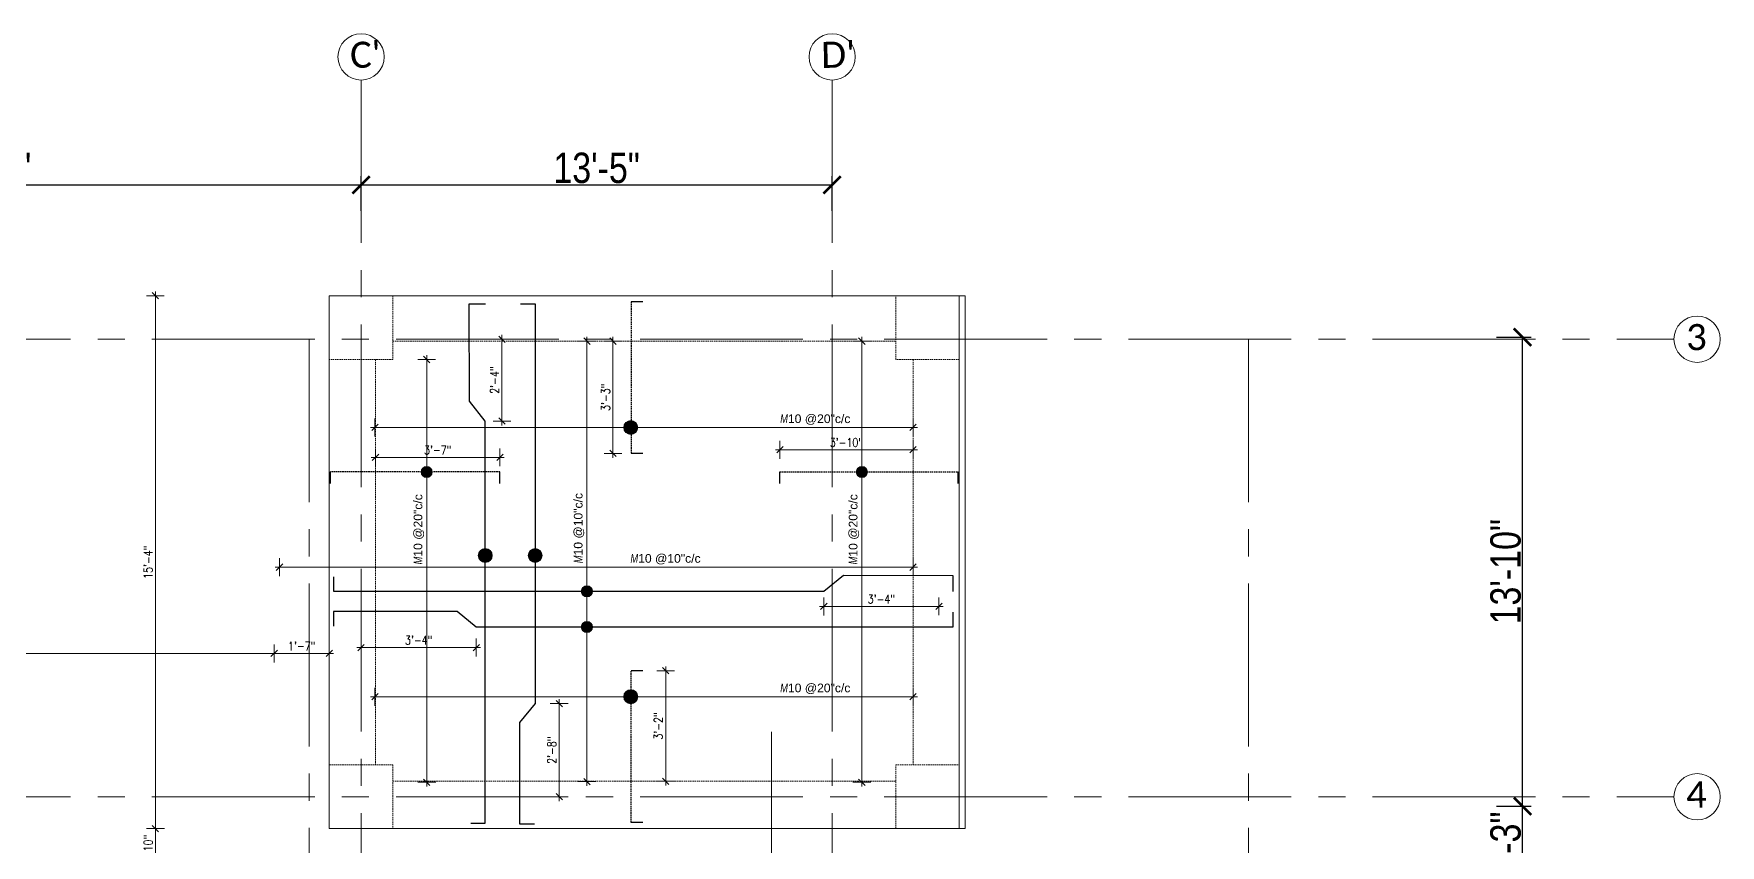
# Model space of a CAD drawing. Header units: inches. Extents: x 0 to 162649, y -36601 to -26324.
# Drawn here: x 158388 to 158971, y -26982 to -26702 of the extents above; entities that cross this region are included whole.
import ezdxf

# ---------------------------------------------------------------- set-up
doc = ezdxf.new("R2010")
doc.units = ezdxf.units.IN
doc.header["$MEASUREMENT"] = 0
doc.linetypes.add('CENTER2', pattern=[1.125, 0.75, -0.125, 0.125, -0.125])
doc.linetypes.add('DASHED', pattern=[0.75, 0.5, -0.25])
for name, color, linetype, lineweight in [('dimention', 1, 'Continuous', 13), ('hatch', 252, 'Continuous', 0), ('Line', 31, 'Continuous', 5), ('OL_AR_Center line', 253, 'CENTER2', 13), ('OL_AR_Hatch', 253, 'Continuous', 0), ('OL_AR_SYMBOL', 1, 'Continuous', 5), ('OL_AR_Text', 140, 'Continuous', 5), ('Rein', 3, 'Continuous', 30)]:
    doc.layers.add(name, color=color, linetype=linetype, lineweight=lineweight)
doc.styles.add('1-16 Annotative Text', font='calibri.ttf', dxfattribs={"height": 0.0625})
doc.styles.add('Arial', font='arial.ttf', dxfattribs={"width": 0.8})
doc.styles.add('rmtext', font='romans.shx', dxfattribs={"width": 0.8})
doc.dimstyles.new('Copy of DIM 48', dxfattribs={"dimscale": 48, "dimtxt": 0.0625, "dimasz": 0.046875, "dimexe": 0.0625, "dimexo": 0.015625, "dimgap": 0.015625, "dimtad": 3, "dimdec": 1, "dimzin": 3, "dimdsep": 46, "dimlunit": 4, "dimtxsty": 'rmtext', "dimblk": 'OBLIQUE', "dimcen": 0.09375, "dimdle": 0.03125, "dimclrd": 1, "dimclre": 1, "dimclrt": 2, "dimadec": 0, "dimazin": 0, "dimtfac": 0.75, "dimtdec": 1, "dimtix": 1, "dimtmove": 0, "dimatfit": 3, "dimfxl": 0.0625, "dimfxlon": 1, "dimfrac": 1, "dimtolj": 1, "dimtzin": 0, "dimlwd": -1, "dimlwe": 5, "dimarcsym": 0})
doc.dimstyles.new('Dim_OLA', dxfattribs={"dimscale": 1.5, "dimtxt": 7, "dimasz": 4, "dimexe": 2, "dimexo": 0.5, "dimgap": 0.3, "dimtad": 1, "dimdec": 0, "dimzin": 0, "dimdsep": 46, "dimlunit": 3, "dimtxsty": 'Arial', "dimblk": 'ARCHTICK', "dimcen": 0.05, "dimadec": 0, "dimazin": 0, "dimtfac": 1, "dimtdec": 0, "dimtix": 1, "dimtmove": 2, "dimatfit": 3, "dimldrblk": 'DOT', "dimfxl": 6, "dimfxlon": 1, "dimtolj": 1, "dimtzin": 0, "dimarcsym": 0})

# ---------------------------------------------------------------- blocks, each defined once
blk = doc.blocks.new('_Oblique')
for p, q in [((-0.49, -0.49), (0.49, 0.49)), ((0, -1.37), (0, 1.38))]:
    blk.add_line(p, q)
blk = doc.blocks.new('*D1027')
at = {"layer": 'Defpoints', "color": 0, "transparency": 16777216}
for p in [(158505.89, -26929.61), (158691.84, -26930.82), (158691.84, -26930.82)]:
    blk.add_point(p, dxfattribs=at)
at = {"layer": 'dimention', "color": 1, "lineweight": 5, "transparency": 16777216}
for p, q in [((158691.84, -26930.82), (158691.84, -26927.82)), ((158505.89, -26930.36), (158505.89, -26933.82))]:
    blk.add_line(p, q, dxfattribs=at)
at = {"layer": 'dimention', "color": 1, "transparency": 16777216}
blk.add_line((158504.39, -26930.82), (158693.34, -26930.82), dxfattribs=at)
at = {"layer": 'dimention', "color": 1, "transparency": 16777216, "xscale": 2.25, "yscale": 2.25, "zscale": 2.25, "rotation": 180}
blk.add_blockref('_Oblique', (158505.89, -26930.82), dxfattribs=at)
at = {"layer": 'dimention', "color": 1, "transparency": 16777216, "xscale": 2.25, "yscale": 2.25, "zscale": 2.25}
blk.add_blockref('_Oblique', (158691.84, -26930.82), dxfattribs=at)
at = {"layer": 'dimention', "color": 2, "transparency": 16777216, "insert": (158658.06, -26928.1), "char_height": 3, "attachment_point": 5, "style": 'rmtext'}
blk.add_mtext('\\A1;{\\Fgothici|c0;M\\fArial|b0|i0|c0|p34;\\W1;10 @20"c/c}', dxfattribs=at)
blk = doc.blocks.new('*D1028')
at = {"layer": 'Defpoints', "color": 0, "transparency": 16777216}
for p in [(158523.76, -26814.37), (158523.79, -26814.37), (158522.55, -26960.37)]:
    blk.add_point(p, dxfattribs=at)
at = {"layer": 'dimention', "color": 1, "lineweight": 5, "transparency": 16777216}
for p, q in [((158523.76, -26814.37), (158520.76, -26814.37)), ((158523.3, -26960.37), (158526.76, -26960.37))]:
    blk.add_line(p, q, dxfattribs=at)
at = {"layer": 'dimention', "color": 1, "transparency": 16777216}
blk.add_line((158523.76, -26961.87), (158523.76, -26812.87), dxfattribs=at)
at = {"layer": 'dimention', "color": 1, "transparency": 16777216, "xscale": 2.25, "yscale": 2.25, "zscale": 2.25}
for p, rotation in [((158523.76, -26814.37), 90), ((158523.76, -26960.37), 270)]:
    blk.add_blockref('_Oblique', p, dxfattribs=dict(at, rotation=rotation))
at = {"layer": 'dimention', "color": 2, "transparency": 16777216, "insert": (158521.04, -26873.01), "char_height": 3, "attachment_point": 5, "rotation": 90, "style": 'rmtext'}
blk.add_mtext('\\A1;{\\Fgothici|c0;M\\fArial|b0|i0|c0|p34;\\W1;10 @20"c/c}', dxfattribs=at)
blk = doc.blocks.new('*D1029')
at = {"layer": 'Defpoints', "color": 0, "transparency": 16777216}
for p in [(158579.13, -26808.03), (158579.13, -26808.03), (158585.79, -26960.12)]:
    blk.add_point(p, dxfattribs=at)
at = {"layer": 'dimention', "color": 1, "transparency": 16777216}
blk.add_line((158579.13, -26961.62), (158579.13, -26806.53), dxfattribs=at)
at = {"layer": 'dimention', "color": 1, "lineweight": 5, "transparency": 16777216}
for p, q in [((158579.13, -26808.03), (158576.13, -26808.03)), ((158582.13, -26960.12), (158576.13, -26960.12))]:
    blk.add_line(p, q, dxfattribs=at)
at = {"layer": 'dimention', "color": 1, "transparency": 16777216, "xscale": 2.25, "yscale": 2.25, "zscale": 2.25}
for p, rotation in [((158579.13, -26808.03), 90), ((158579.13, -26960.12), 270)]:
    blk.add_blockref('_Oblique', p, dxfattribs=dict(at, rotation=rotation))
at = {"layer": 'dimention', "color": 2, "transparency": 16777216, "insert": (158576.41, -26872.59), "char_height": 3, "attachment_point": 5, "rotation": 90, "style": 'rmtext'}
blk.add_mtext('\\A1;{\\Fgothici|c0;M\\fArial|b0|i0|c0|p34;\\W1;10 @10"c/c}', dxfattribs=at)
blk = doc.blocks.new('*D1030')
at = {"layer": 'Defpoints', "color": 0, "transparency": 16777216}
for p in [(158505.89, -26839.05), (158691.84, -26837.84), (158691.84, -26837.84)]:
    blk.add_point(p, dxfattribs=at)
at = {"layer": 'dimention', "color": 1, "lineweight": 5, "transparency": 16777216}
for p, q in [((158505.89, -26838.3), (158505.89, -26834.84)), ((158691.84, -26837.84), (158691.84, -26834.84))]:
    blk.add_line(p, q, dxfattribs=at)
at = {"layer": 'dimention', "color": 1, "transparency": 16777216}
blk.add_line((158504.39, -26837.84), (158693.34, -26837.84), dxfattribs=at)
at = {"layer": 'dimention', "color": 1, "transparency": 16777216, "xscale": 2.25, "yscale": 2.25, "zscale": 2.25, "rotation": 180}
blk.add_blockref('_Oblique', (158505.89, -26837.84), dxfattribs=at)
at = {"layer": 'dimention', "color": 1, "transparency": 16777216, "xscale": 2.25, "yscale": 2.25, "zscale": 2.25}
blk.add_blockref('_Oblique', (158691.84, -26837.84), dxfattribs=at)
at = {"layer": 'dimention', "color": 2, "transparency": 16777216, "insert": (158658.06, -26835.12), "char_height": 3, "attachment_point": 5, "style": 'rmtext'}
blk.add_mtext('\\A1;{\\Fgothici|c0;M\\fArial|b0|i0|c0|p34;\\W1;10 @20"c/c}', dxfattribs=at)
blk = doc.blocks.new('*D1054')
at = {"layer": 'Defpoints', "color": 0, "transparency": 16777216}
for p in [(158674.15, -26808.03), (158674.24, -26808.03), (158672.94, -26960.37)]:
    blk.add_point(p, dxfattribs=at)
at = {"layer": 'dimention', "color": 1, "transparency": 16777216}
blk.add_line((158674.15, -26961.87), (158674.15, -26806.53), dxfattribs=at)
at = {"layer": 'dimention', "color": 1, "lineweight": 5, "transparency": 16777216}
for p, q in [((158674.15, -26808.03), (158671.15, -26808.03)), ((158673.69, -26960.37), (158677.15, -26960.37))]:
    blk.add_line(p, q, dxfattribs=at)
at = {"layer": 'dimention', "color": 1, "transparency": 16777216, "xscale": 2.25, "yscale": 2.25, "zscale": 2.25}
for p, rotation in [((158674.15, -26808.03), 90), ((158674.15, -26960.37), 270)]:
    blk.add_blockref('_Oblique', p, dxfattribs=dict(at, rotation=rotation))
at = {"layer": 'dimention', "color": 2, "transparency": 16777216, "insert": (158671.43, -26873.01), "char_height": 3, "attachment_point": 5, "rotation": 90, "style": 'rmtext'}
blk.add_mtext('\\A1;{\\Fgothici|c0;M\\fArial|b0|i0|c0|p34;\\W1;10 @20"c/c}', dxfattribs=at)
blk = doc.blocks.new('*D1055')
at = {"layer": 'Defpoints', "color": 0, "transparency": 16777216}
for p in [(158472.88, -26884.87), (158691.84, -26886.08), (158691.84, -26886.08)]:
    blk.add_point(p, dxfattribs=at)
at = {"layer": 'dimention', "color": 1, "transparency": 16777216}
blk.add_line((158471.38, -26886.08), (158693.34, -26886.08), dxfattribs=at)
at = {"layer": 'dimention', "color": 1, "lineweight": 5, "transparency": 16777216}
for p, q in [((158472.88, -26885.62), (158472.88, -26889.08)), ((158691.84, -26886.08), (158691.84, -26883.08))]:
    blk.add_line(p, q, dxfattribs=at)
at = {"layer": 'dimention', "color": 1, "transparency": 16777216, "xscale": 2.25, "yscale": 2.25, "zscale": 2.25, "rotation": 180}
blk.add_blockref('_Oblique', (158472.88, -26886.08), dxfattribs=at)
at = {"layer": 'dimention', "color": 1, "transparency": 16777216, "xscale": 2.25, "yscale": 2.25, "zscale": 2.25}
blk.add_blockref('_Oblique', (158691.84, -26886.08), dxfattribs=at)
at = {"layer": 'dimention', "color": 2, "transparency": 16777216, "insert": (158606.3, -26883.36), "char_height": 3, "attachment_point": 5, "style": 'rmtext'}
blk.add_mtext('\\A1;{\\Fgothici|c0;M\\fArial|b0|i0|c0|p34;\\W1;10 @10"c/c}', dxfattribs=at)
blk = doc.blocks.new('*D1178')
at = {"layer": 'Defpoints', "color": 0, "transparency": 16777216}
for p in [(158588.14, -26808.03), (158594.46, -26808.03), (158594.46, -26846.81)]:
    blk.add_point(p, dxfattribs=at)
at = {"layer": 'dimention', "color": 1, "transparency": 16777216}
blk.add_line((158588.14, -26848.31), (158588.14, -26806.53), dxfattribs=at)
at = {"layer": 'dimention', "color": 1, "lineweight": 5, "transparency": 16777216}
for p, q in [((158591.14, -26808.03), (158585.14, -26808.03)), ((158591.14, -26846.81), (158585.14, -26846.81))]:
    blk.add_line(p, q, dxfattribs=at)
at = {"layer": 'dimention', "color": 1, "transparency": 16777216, "xscale": 2.25, "yscale": 2.25, "zscale": 2.25}
for p, rotation in [((158588.14, -26808.03), 90), ((158588.14, -26846.81), 270)]:
    blk.add_blockref('_Oblique', p, dxfattribs=dict(at, rotation=rotation))
at = {"layer": 'dimention', "color": 2, "transparency": 16777216, "insert": (158585.61, -26827.42), "char_height": 3, "attachment_point": 5, "rotation": 90, "style": 'rmtext'}
blk.add_mtext('\\A1;3\'-3"', dxfattribs=at)
blk = doc.blocks.new('*D1179')
at = {"layer": 'Defpoints', "color": 0, "transparency": 16777216}
for p in [(158544.02, -26807.37), (158549.76, -26807.37), (158544.02, -26835.62)]:
    blk.add_point(p, dxfattribs=at)
at = {"layer": 'dimention', "color": 1, "transparency": 16777216}
blk.add_line((158549.76, -26837.12), (158549.76, -26805.87), dxfattribs=at)
at = {"layer": 'dimention', "color": 1, "lineweight": 5, "transparency": 16777216}
for p, q in [((158546.76, -26807.37), (158552.76, -26807.37)), ((158546.76, -26835.62), (158552.76, -26835.62))]:
    blk.add_line(p, q, dxfattribs=at)
at = {"layer": 'dimention', "color": 1, "transparency": 16777216, "xscale": 2.25, "yscale": 2.25, "zscale": 2.25}
for p, rotation in [((158549.76, -26807.37), 90), ((158549.76, -26835.62), 270)]:
    blk.add_blockref('_Oblique', p, dxfattribs=dict(at, rotation=rotation))
at = {"layer": 'dimention', "color": 2, "transparency": 16777216, "insert": (158547.23, -26821.49), "char_height": 3, "attachment_point": 5, "rotation": 90, "style": 'rmtext'}
blk.add_mtext('\\A1;2\'-4"', dxfattribs=at)
blk = doc.blocks.new('*D1180')
at = {"layer": 'Defpoints', "color": 0, "transparency": 16777216}
for p in [(158506.07, -26848.17), (158506.07, -26853.21), (158549.07, -26853.21)]:
    blk.add_point(p, dxfattribs=at)
at = {"layer": 'dimention', "color": 1, "lineweight": 5, "transparency": 16777216}
for p, q in [((158506.07, -26851.17), (158506.07, -26845.17)), ((158549.07, -26851.17), (158549.07, -26845.17))]:
    blk.add_line(p, q, dxfattribs=at)
at = {"layer": 'dimention', "color": 1, "transparency": 16777216}
blk.add_line((158550.57, -26848.17), (158504.57, -26848.17), dxfattribs=at)
at = {"layer": 'dimention', "color": 1, "transparency": 16777216, "xscale": 2.25, "yscale": 2.25, "zscale": 2.25, "rotation": 180}
blk.add_blockref('_Oblique', (158506.07, -26848.17), dxfattribs=at)
at = {"layer": 'dimention', "color": 1, "transparency": 16777216, "xscale": 2.25, "yscale": 2.25, "zscale": 2.25}
blk.add_blockref('_Oblique', (158549.07, -26848.17), dxfattribs=at)
at = {"layer": 'dimention', "color": 2, "transparency": 16777216, "insert": (158527.57, -26845.63), "char_height": 3, "attachment_point": 5, "style": 'rmtext'}
blk.add_mtext('\\A1;3\'-7"', dxfattribs=at)
blk = doc.blocks.new('*D1181')
at = {"layer": 'Defpoints', "color": 0, "transparency": 16777216}
for p in [(158691.84, -26845.55), (158645.84, -26853.21), (158691.84, -26853.21)]:
    blk.add_point(p, dxfattribs=at)
at = {"layer": 'dimention', "color": 1, "transparency": 16777216}
blk.add_line((158644.34, -26845.55), (158693.34, -26845.55), dxfattribs=at)
at = {"layer": 'dimention', "color": 1, "lineweight": 5, "transparency": 16777216}
for p, q in [((158645.84, -26848.55), (158645.84, -26842.55)), ((158691.84, -26848.55), (158691.84, -26842.55))]:
    blk.add_line(p, q, dxfattribs=at)
at = {"layer": 'dimention', "color": 1, "transparency": 16777216, "xscale": 2.25, "yscale": 2.25, "zscale": 2.25, "rotation": 180}
blk.add_blockref('_Oblique', (158645.84, -26845.55), dxfattribs=at)
at = {"layer": 'dimention', "color": 1, "transparency": 16777216, "xscale": 2.25, "yscale": 2.25, "zscale": 2.25}
blk.add_blockref('_Oblique', (158691.84, -26845.55), dxfattribs=at)
at = {"layer": 'dimention', "color": 2, "transparency": 16777216, "insert": (158668.84, -26843.02), "char_height": 3, "attachment_point": 5, "style": 'rmtext'}
blk.add_mtext('\\A1;3\'-10"', dxfattribs=at)
blk = doc.blocks.new('*D1182')
at = {"layer": 'Defpoints', "color": 0, "transparency": 16777216}
for p in [(158661.02, -26894.35), (158700.77, -26894.35), (158700.77, -26899.63)]:
    blk.add_point(p, dxfattribs=at)
at = {"layer": 'dimention', "color": 1, "transparency": 16777216}
blk.add_line((158659.52, -26899.63), (158702.27, -26899.63), dxfattribs=at)
at = {"layer": 'dimention', "color": 1, "lineweight": 5, "transparency": 16777216}
for p, q in [((158661.02, -26896.63), (158661.02, -26902.63)), ((158700.77, -26896.63), (158700.77, -26902.63))]:
    blk.add_line(p, q, dxfattribs=at)
at = {"layer": 'dimention', "color": 1, "transparency": 16777216, "xscale": 2.25, "yscale": 2.25, "zscale": 2.25, "rotation": 180}
blk.add_blockref('_Oblique', (158661.02, -26899.63), dxfattribs=at)
at = {"layer": 'dimention', "color": 1, "transparency": 16777216, "xscale": 2.25, "yscale": 2.25, "zscale": 2.25}
blk.add_blockref('_Oblique', (158700.77, -26899.63), dxfattribs=at)
at = {"layer": 'dimention', "color": 2, "transparency": 16777216, "insert": (158680.9, -26897.1), "char_height": 3, "attachment_point": 5, "style": 'rmtext'}
blk.add_mtext('\\A1;3\'-4"', dxfattribs=at)
blk = doc.blocks.new('*D1183')
at = {"layer": 'Defpoints', "color": 0, "transparency": 16777216}
for p in [(158501.07, -26905.44), (158540.87, -26906.76), (158501.07, -26913.84)]:
    blk.add_point(p, dxfattribs=at)
at = {"layer": 'dimention', "color": 1, "lineweight": 5, "transparency": 16777216}
for p, q in [((158501.07, -26910.84), (158501.07, -26916.84)), ((158540.87, -26910.84), (158540.87, -26916.84))]:
    blk.add_line(p, q, dxfattribs=at)
at = {"layer": 'dimention', "color": 1, "transparency": 16777216}
blk.add_line((158542.37, -26913.84), (158499.57, -26913.84), dxfattribs=at)
at = {"layer": 'dimention', "color": 1, "transparency": 16777216, "xscale": 2.25, "yscale": 2.25, "zscale": 2.25, "rotation": 180}
blk.add_blockref('_Oblique', (158501.07, -26913.84), dxfattribs=at)
at = {"layer": 'dimention', "color": 1, "transparency": 16777216, "xscale": 2.25, "yscale": 2.25, "zscale": 2.25}
blk.add_blockref('_Oblique', (158540.87, -26913.84), dxfattribs=at)
at = {"layer": 'dimention', "color": 2, "transparency": 16777216, "insert": (158520.97, -26911.3), "char_height": 3, "attachment_point": 5, "style": 'rmtext'}
blk.add_mtext('\\A1;3\'-4"', dxfattribs=at)
blk = doc.blocks.new('*D1184')
at = {"layer": 'Defpoints', "color": 0, "transparency": 16777216}
for p in [(158594.46, -26921.85), (158606.35, -26921.85), (158594.46, -26960.03)]:
    blk.add_point(p, dxfattribs=at)
at = {"layer": 'dimention', "color": 1, "lineweight": 5, "transparency": 16777216}
for p, q in [((158603.35, -26921.85), (158609.35, -26921.85)), ((158603.35, -26960.03), (158609.35, -26960.03))]:
    blk.add_line(p, q, dxfattribs=at)
at = {"layer": 'dimention', "color": 1, "transparency": 16777216}
blk.add_line((158606.35, -26961.53), (158606.35, -26920.35), dxfattribs=at)
at = {"layer": 'dimention', "color": 1, "transparency": 16777216, "xscale": 2.25, "yscale": 2.25, "zscale": 2.25}
for p, rotation in [((158606.35, -26921.85), 90), ((158606.35, -26960.03), 270)]:
    blk.add_blockref('_Oblique', p, dxfattribs=dict(at, rotation=rotation))
at = {"layer": 'dimention', "color": 2, "transparency": 16777216, "insert": (158603.81, -26940.94), "char_height": 3, "attachment_point": 5, "rotation": 90, "style": 'rmtext'}
blk.add_mtext('\\A1;3\'-2"', dxfattribs=at)
blk = doc.blocks.new('*D1185')
at = {"layer": 'Defpoints', "color": 0, "transparency": 16777216}
for p in [(158561.27, -26933.18), (158561.27, -26965.37), (158569.55, -26965.37)]:
    blk.add_point(p, dxfattribs=at)
at = {"layer": 'dimention', "color": 1, "lineweight": 5, "transparency": 16777216}
for p, q in [((158566.55, -26933.18), (158572.55, -26933.18)), ((158566.55, -26965.37), (158572.55, -26965.37))]:
    blk.add_line(p, q, dxfattribs=at)
at = {"layer": 'dimention', "color": 1, "transparency": 16777216}
blk.add_line((158569.55, -26931.68), (158569.55, -26966.87), dxfattribs=at)
at = {"layer": 'dimention', "color": 1, "transparency": 16777216, "xscale": 2.25, "yscale": 2.25, "zscale": 2.25}
for p, rotation in [((158569.55, -26933.18), 90), ((158569.55, -26965.37), 270)]:
    blk.add_blockref('_Oblique', p, dxfattribs=dict(at, rotation=rotation))
at = {"layer": 'dimention', "color": 2, "transparency": 16777216, "insert": (158567.01, -26949.28), "char_height": 3, "attachment_point": 5, "rotation": 90, "style": 'rmtext'}
blk.add_mtext('\\A1;2\'-8"', dxfattribs=at)
blk = doc.blocks.new('*D1063')
at = {"layer": 'Defpoints', "color": 0, "transparency": 16777216}
for p in [(158490.07, -26792.37), (158430, -26976.37), (158490.07, -26976.37)]:
    blk.add_point(p, dxfattribs=at)
at = {"layer": 'dimention', "color": 1, "lineweight": 5, "transparency": 16777216}
for p, q in [((158433, -26792.37), (158427, -26792.37)), ((158433, -26976.37), (158427, -26976.37))]:
    blk.add_line(p, q, dxfattribs=at)
at = {"layer": 'dimention', "color": 1, "transparency": 16777216}
blk.add_line((158430, -26790.87), (158430, -26977.87), dxfattribs=at)
at = {"layer": 'dimention', "color": 1, "transparency": 16777216, "xscale": 2.25, "yscale": 2.25, "zscale": 2.25}
for p, rotation in [((158430, -26792.37), 90), ((158430, -26976.37), 270)]:
    blk.add_blockref('_Oblique', p, dxfattribs=dict(at, rotation=rotation))
at = {"layer": 'dimention', "color": 2, "transparency": 16777216, "insert": (158427.47, -26884.37), "char_height": 3, "attachment_point": 5, "rotation": 90, "style": 'rmtext'}
blk.add_mtext('\\A1;15\'-4"', dxfattribs=at)
blk = doc.blocks.new('*D1064')
at = {"layer": 'Defpoints', "color": 0, "transparency": 16777216}
for p in [(158490.07, -26976.37), (158430, -26986.37), (158471.05, -26986.37)]:
    blk.add_point(p, dxfattribs=at)
at = {"layer": 'dimention', "color": 1, "transparency": 16777216}
blk.add_line((158430, -26974.87), (158430, -26987.87), dxfattribs=at)
at = {"layer": 'dimention', "color": 1, "lineweight": 5, "transparency": 16777216}
for p, q in [((158433, -26976.37), (158427, -26976.37)), ((158433, -26986.37), (158427, -26986.37))]:
    blk.add_line(p, q, dxfattribs=at)
at = {"layer": 'dimention', "color": 1, "transparency": 16777216, "xscale": 2.25, "yscale": 2.25, "zscale": 2.25}
for p, rotation in [((158430, -26976.37), 90), ((158430, -26986.37), 270)]:
    blk.add_blockref('_Oblique', p, dxfattribs=dict(at, rotation=rotation))
at = {"layer": 'dimention', "color": 2, "transparency": 16777216, "insert": (158427.47, -26981.37), "char_height": 3, "attachment_point": 5, "rotation": 90, "style": 'rmtext'}
blk.add_mtext('\\A1;10"', dxfattribs=at)
blk = doc.blocks.new('*D1066')
at = {"layer": 'Defpoints', "color": 0, "transparency": 16777216}
for p in [(158471.05, -26915.86), (158253.12, -26936.31), (158471.05, -26986.37)]:
    blk.add_point(p, dxfattribs=at)
at = {"layer": 'dimention', "color": 1, "transparency": 16777216}
blk.add_line((158251.62, -26915.86), (158472.55, -26915.86), dxfattribs=at)
at = {"layer": 'dimention', "color": 1, "lineweight": 5, "transparency": 16777216}
for p, q in [((158253.12, -26918.86), (158253.12, -26912.86)), ((158471.05, -26918.86), (158471.05, -26912.86))]:
    blk.add_line(p, q, dxfattribs=at)
at = {"layer": 'dimention', "color": 1, "transparency": 16777216, "xscale": 2.25, "yscale": 2.25, "zscale": 2.25, "rotation": 180}
blk.add_blockref('_Oblique', (158253.12, -26915.86), dxfattribs=at)
at = {"layer": 'dimention', "color": 1, "transparency": 16777216, "xscale": 2.25, "yscale": 2.25, "zscale": 2.25}
blk.add_blockref('_Oblique', (158471.05, -26915.86), dxfattribs=at)
at = {"layer": 'dimention', "color": 2, "transparency": 16777216, "insert": (158362.09, -26913.32), "char_height": 3, "attachment_point": 5, "style": 'rmtext'}
blk.add_mtext('\\A1;18\'-2"', dxfattribs=at)
blk = doc.blocks.new('*D1067')
at = {"layer": 'Defpoints', "color": 0, "transparency": 16777216}
for p in [(158135.91, -26971.37), (158730.07, -26971.37), (158231.12, -26998.37)]:
    blk.add_point(p, dxfattribs=at)
at = {"layer": 'dimention', "color": 1, "transparency": 16777216}
blk.add_line((158135.91, -26999.87), (158135.91, -26969.87), dxfattribs=at)
at = {"layer": 'dimention', "color": 1, "lineweight": 5, "transparency": 16777216}
for p, q in [((158138.91, -26971.37), (158132.91, -26971.37)), ((158138.91, -26998.37), (158132.91, -26998.37))]:
    blk.add_line(p, q, dxfattribs=at)
at = {"layer": 'dimention', "color": 1, "transparency": 16777216, "xscale": 2.25, "yscale": 2.25, "zscale": 2.25}
for p, rotation in [((158135.91, -26971.37), 90), ((158135.91, -26998.37), 270)]:
    blk.add_blockref('_Oblique', p, dxfattribs=dict(at, rotation=rotation))
at = {"layer": 'dimention', "color": 2, "transparency": 16777216, "insert": (158133.37, -26984.87), "char_height": 3, "attachment_point": 5, "rotation": 90, "style": 'rmtext'}
blk.add_mtext('\\A1;2\'-3"', dxfattribs=at)
blk = doc.blocks.new('*D1068')
at = {"layer": 'Defpoints', "color": 0, "transparency": 16777216}
for p in [(158490.07, -26915.86), (158490.07, -26976.37), (158471.05, -26986.37)]:
    blk.add_point(p, dxfattribs=at)
at = {"layer": 'hatch', "color": 1, "transparency": 16777216}
blk.add_line((158469.55, -26915.86), (158491.57, -26915.86), dxfattribs=at)
at = {"layer": 'hatch', "color": 1, "lineweight": 5, "transparency": 16777216}
for p, q in [((158471.05, -26918.86), (158471.05, -26912.86)), ((158490.07, -26918.86), (158490.07, -26912.86))]:
    blk.add_line(p, q, dxfattribs=at)
at = {"layer": 'hatch', "color": 1, "transparency": 16777216, "xscale": 2.25, "yscale": 2.25, "zscale": 2.25, "rotation": 180}
blk.add_blockref('_Oblique', (158471.05, -26915.86), dxfattribs=at)
at = {"layer": 'hatch', "color": 1, "transparency": 16777216, "xscale": 2.25, "yscale": 2.25, "zscale": 2.25}
blk.add_blockref('_Oblique', (158490.07, -26915.86), dxfattribs=at)
at = {"layer": 'hatch', "color": 2, "transparency": 16777216, "insert": (158480.56, -26913.32), "char_height": 3, "attachment_point": 5, "style": 'rmtext'}
blk.add_mtext('\\A1;1\'-7"', dxfattribs=at)
blk = doc.blocks.new('_ArchTick')
at = {"color": 0, "linetype": 'ByBlock', "const_width": 0.15}
blk.add_lwpolyline([(-0.5, -0.5), (0.5, 0.5)], dxfattribs=at)
blk = doc.blocks.new('*D1443')
at = {"layer": 'Defpoints', "color": 0, "transparency": 16777216}
for p in [(157895.91, -26806.65), (158490.07, -26806.65), (157916.15, -26968.65)]:
    blk.add_point(p, dxfattribs=at)
at = {"layer": 'OL_AR_Text', "color": 0, "lineweight": -2, "transparency": 16777216}
for p, q in [((157904.91, -26806.65), (157892.91, -26806.65)), ((157895.91, -26968.65), (157895.91, -26806.65)), ((157904.91, -26968.65), (157892.91, -26968.65))]:
    blk.add_line(p, q, dxfattribs=at)
at = {"layer": 'OL_AR_Text', "color": 0, "lineweight": -2, "transparency": 16777216, "xscale": 6, "yscale": 6, "zscale": 6}
for p, rotation in [((157895.91, -26806.65), 90), ((157895.91, -26968.65), 270)]:
    blk.add_blockref('_ArchTick', p, dxfattribs=dict(at, rotation=rotation))
at = {"layer": 'OL_AR_Text', "color": 0, "transparency": 16777216, "insert": (157890.09, -26887.65), "char_height": 10.5, "attachment_point": 5, "rotation": 90, "style": 'Arial'}
blk.add_mtext('\\A1;13\'-10"', dxfattribs=at)
blk = doc.blocks.new('_Dot')
at = {"color": 0, "linetype": 'ByBlock', "lineweight": -2}
blk.add_line((-0.5, 0), (-1, 0), dxfattribs=at)
at = {"color": 0, "linetype": 'ByBlock', "const_width": 0.5}
blk.add_lwpolyline([(-0.25, 0, 1), (0.25, 0, 1)], format="xyb", close=True, dxfattribs=at)
blk = doc.blocks.new('*D1445')
at = {"layer": 'Defpoints', "color": 0, "transparency": 16777216}
for p in [(158603.1, -26968.65), (158902.48, -26968.65), (158710.67, -26995.65)]:
    blk.add_point(p, dxfattribs=at)
at = {"layer": 'OL_AR_Text', "color": 0, "lineweight": -2, "transparency": 16777216}
for p, q in [((158893.48, -26968.65), (158905.48, -26968.65)), ((158902.48, -26995.65), (158902.48, -26968.65)), ((158893.48, -26995.65), (158905.48, -26995.65))]:
    blk.add_line(p, q, dxfattribs=at)
at = {"layer": 'OL_AR_Text', "color": 0, "lineweight": -2, "transparency": 16777216, "xscale": 6, "yscale": 6, "zscale": 6}
for p, rotation in [((158902.48, -26968.65), 90), ((158902.48, -26995.65), 270)]:
    blk.add_blockref('_ArchTick', p, dxfattribs=dict(at, rotation=rotation))
at = {"layer": 'OL_AR_Text', "color": 0, "transparency": 16777216, "insert": (158896.67, -26982.15), "char_height": 10.5, "width": 22.4726, "attachment_point": 5, "rotation": 90, "style": 'Arial'}
blk.add_mtext('\\A1;2\'-3"', dxfattribs=at)
blk = doc.blocks.new('*D1446')
at = {"layer": 'Defpoints', "color": 0, "transparency": 16777216}
for p in [(158600.76, -26806.65), (158902.48, -26806.65), (158603.1, -26968.65)]:
    blk.add_point(p, dxfattribs=at)
at = {"layer": 'OL_AR_Text', "color": 0, "lineweight": -2, "transparency": 16777216}
for p, q in [((158893.48, -26806.65), (158905.48, -26806.65)), ((158902.48, -26968.65), (158902.48, -26806.65)), ((158893.48, -26968.65), (158905.48, -26968.65))]:
    blk.add_line(p, q, dxfattribs=at)
at = {"layer": 'OL_AR_Text', "color": 0, "lineweight": -2, "transparency": 16777216, "xscale": 6, "yscale": 6, "zscale": 6}
for p, rotation in [((158902.48, -26806.65), 90), ((158902.48, -26968.65), 270)]:
    blk.add_blockref('_ArchTick', p, dxfattribs=dict(at, rotation=rotation))
at = {"layer": 'OL_AR_Text', "color": 0, "transparency": 16777216, "insert": (158896.67, -26887.65), "char_height": 10.5, "attachment_point": 5, "rotation": 90, "style": 'Arial'}
blk.add_mtext('\\A1;13\'-10"', dxfattribs=at)
blk = doc.blocks.new('*D1433')
at = {"layer": 'Defpoints', "color": 0, "transparency": 16777216}
for p in [(158501.07, -26754.06), (158501.07, -26784.99), (158243.12, -27371.17)]:
    blk.add_point(p, dxfattribs=at)
at = {"layer": 'OL_AR_Text', "color": 0, "lineweight": -2, "transparency": 16777216}
for p, q in [((158243.12, -26763.06), (158243.12, -26751.06)), ((158243.12, -26754.06), (158501.07, -26754.06)), ((158501.07, -26763.06), (158501.07, -26751.06))]:
    blk.add_line(p, q, dxfattribs=at)
at = {"layer": 'OL_AR_Text', "color": 0, "lineweight": -2, "transparency": 16777216, "xscale": 6, "yscale": 6, "zscale": 6, "rotation": 180}
blk.add_blockref('_ArchTick', (158243.12, -26754.06), dxfattribs=at)
at = {"layer": 'OL_AR_Text', "color": 0, "lineweight": -2, "transparency": 16777216, "xscale": 6, "yscale": 6, "zscale": 6}
blk.add_blockref('_ArchTick', (158501.07, -26754.06), dxfattribs=at)
at = {"layer": 'OL_AR_Text', "color": 0, "transparency": 16777216, "insert": (158372.1, -26748.25), "char_height": 10.5, "attachment_point": 5, "style": 'Arial'}
blk.add_mtext('\\A1;21\'-9"', dxfattribs=at)
blk = doc.blocks.new('*D1434')
at = {"layer": 'Defpoints', "color": 0, "transparency": 16777216}
for p in [(158663.89, -26754.06), (158501.07, -26784.99), (158663.89, -26784.99)]:
    blk.add_point(p, dxfattribs=at)
at = {"layer": 'OL_AR_Text', "color": 0, "lineweight": -2, "transparency": 16777216}
for p, q in [((158501.07, -26763.06), (158501.07, -26751.06)), ((158501.07, -26754.06), (158663.89, -26754.06)), ((158663.89, -26763.06), (158663.89, -26751.06))]:
    blk.add_line(p, q, dxfattribs=at)
at = {"layer": 'OL_AR_Text', "color": 0, "lineweight": -2, "transparency": 16777216, "xscale": 6, "yscale": 6, "zscale": 6, "rotation": 180}
blk.add_blockref('_ArchTick', (158501.07, -26754.06), dxfattribs=at)
at = {"layer": 'OL_AR_Text', "color": 0, "lineweight": -2, "transparency": 16777216, "xscale": 6, "yscale": 6, "zscale": 6}
blk.add_blockref('_ArchTick', (158663.89, -26754.06), dxfattribs=at)
at = {"layer": 'OL_AR_Text', "color": 0, "transparency": 16777216, "insert": (158582.48, -26748.24), "char_height": 10.5, "attachment_point": 5, "style": 'Arial'}
blk.add_mtext('\\A1;13\'-5"', dxfattribs=at)

msp = doc.modelspace()

# ---------------------------------------------------------------- hatches: boundary and pattern name
at = {"layer": 'dimention'}
h = msp.add_hatch(color=256, dxfattribs=at)
h.dxf.hatch_style = 1
h.paths.add_polyline_path([(158594.28, -26840.26, -0.414214), (158591.86, -26837.84, -0.414214), (158594.28, -26835.43)])
h.paths.add_polyline_path([(158596.69, -26837.84, -0.414214), (158594.28, -26840.26), (158594.28, -26835.43, -0.414214)])
h = msp.add_hatch(color=256, dxfattribs=at)
h.dxf.hatch_style = 1
h.paths.add_polyline_path([(158523.76, -26851.28, 0.414214), (158521.83, -26853.21, 0.414214), (158523.76, -26855.14)])
h.paths.add_polyline_path([(158525.69, -26853.21, 0.414214), (158523.76, -26851.28), (158523.76, -26855.14, 0.414214)])
h = msp.add_hatch(color=256, dxfattribs=at)
h.dxf.hatch_style = 1
h.paths.add_polyline_path([(158674.15, -26851.28, -0.414214), (158676.08, -26853.21, -0.414214), (158674.15, -26855.14)])
h.paths.add_polyline_path([(158672.22, -26853.21, -0.414214), (158674.15, -26851.28), (158674.15, -26855.14, -0.414214)])
h = msp.add_hatch(color=256, dxfattribs=at)
h.dxf.hatch_style = 1
h.paths.add_polyline_path([(158544.01, -26879.67, 0.414214), (158541.6, -26882.08, 0.414214), (158544.01, -26884.5)])
h.paths.add_polyline_path([(158546.43, -26882.08, 0.414214), (158544.01, -26879.67), (158544.01, -26884.5, 0.414214)])
h = msp.add_hatch(color=256, dxfattribs=at)
h.dxf.hatch_style = 1
h.paths.add_polyline_path([(158561.27, -26879.67, 0.414214), (158558.85, -26882.08, 0.414214), (158561.27, -26884.5)])
h.paths.add_polyline_path([(158563.68, -26882.08, 0.414214), (158561.27, -26879.67), (158561.27, -26884.5, 0.414214)])
h = msp.add_hatch(color=256, dxfattribs=at)
h.dxf.hatch_style = 1
h.paths.add_polyline_path([(158579.13, -26892.51, 0.414214), (158577.2, -26894.44, 0.414214), (158579.13, -26896.37)])
h.paths.add_polyline_path([(158581.06, -26894.44, 0.414214), (158579.13, -26892.51), (158579.13, -26896.37, 0.414214)])
h = msp.add_hatch(color=256, dxfattribs=at)
h.dxf.hatch_style = 1
h.paths.add_polyline_path([(158579.13, -26904.83, 0.414214), (158577.2, -26906.76, 0.414214), (158579.13, -26908.7)])
h.paths.add_polyline_path([(158581.06, -26906.76, 0.414214), (158579.13, -26904.83), (158579.13, -26908.7, 0.414214)])
h = msp.add_hatch(color=256, dxfattribs=at)
h.dxf.hatch_style = 1
h.paths.add_polyline_path([(158594.28, -26928.41, 0.414214), (158591.86, -26930.82, 0.414214), (158594.28, -26933.24)])
h.paths.add_polyline_path([(158596.69, -26930.82, 0.414214), (158594.28, -26928.41), (158594.28, -26933.24, 0.414214)])

# ---------------------------------------------------------------- linework, layer by layer
for centre, radius in [((158501.07, -26709.87), 8), ((158663.89, -26709.87), 8), ((158962.83, -26807.37), 8), ((158594.28, -26837.84), 2.41), ((158523.76, -26853.21), 1.93), ((158674.15, -26853.21), 1.93), ((158544.01, -26882.08), 2.41), ((158561.27, -26882.08), 2.41), ((158579.13, -26894.44), 1.93), ((158579.13, -26906.76), 1.93), ((158594.28, -26930.82), 2.41), ((158962.83, -26965.37), 8)]:
    msp.add_circle(centre, radius, dxfattribs=at)
at = {"layer": 'Line'}
msp.add_lwpolyline([(158490.07, -26792.37), (158709.84, -26792.37), (158709.84, -26976.37), (158490.07, -26976.37)], close=True, dxfattribs=at)
at = {"layer": 'OL_AR_Center line', "ltscale": 75}
for p, q in [((158501.07, -26717.87), (158501.07, -27049.85)), ((158663.89, -26717.87), (158663.89, -27049.85)), ((157838.17, -26807.37), (158954.83, -26807.37)), ((158483.12, -26807.37), (158483.12, -27737.21)), ((158807.83, -26807.37), (158807.83, -27737.21)), ((158642.92, -26943.01), (158642.92, -27737.21)), ((157838.17, -26965.37), (158954.83, -26965.37))]:
    msp.add_line(p, q, dxfattribs=at)
at = {"layer": 'OL_AR_Hatch'}
msp.add_lwpolyline([(158512.07, -26976.37), (158707.84, -26976.37), (158707.84, -26792.37), (158490.07, -26792.37), (158490.07, -26954.37)], dxfattribs=at)
at = {"layer": 'OL_AR_SYMBOL', "linetype": 'DASHED'}
for points in [[(158512.07, -26792.37), (158512.07, -26814.37), (158490.07, -26814.37), (158490.07, -26792.37), (158512.07, -26792.37)], [(158512.07, -26792.37), (158512.07, -26814.37), (158490.07, -26814.37), (158490.07, -26792.37), (158512.07, -26792.37)], [(158707.84, -26792.37), (158707.84, -26814.37), (158685.84, -26814.37), (158685.84, -26792.37), (158707.84, -26792.37)], [(158707.84, -26792.37), (158707.84, -26814.37), (158685.84, -26814.37), (158685.84, -26792.37), (158707.84, -26792.37)], [(158691.54, -26792.37), (158691.54, -26792.23)], [(158512.07, -26808.03), (158685.84, -26808.03)], [(158506.07, -26814.37), (158506.07, -26954.37)], [(158691.84, -26954.37), (158691.84, -26954.37), (158691.84, -26814.37)], [(158512.07, -26954.37), (158512.07, -26976.37), (158490.07, -26976.37), (158490.07, -26954.37), (158512.07, -26954.37)], [(158512.07, -26954.37), (158512.07, -26976.37), (158490.07, -26976.37), (158490.07, -26954.37), (158512.07, -26954.37)], [(158707.84, -26954.37), (158707.84, -26976.37), (158685.84, -26976.37), (158685.84, -26954.37), (158707.84, -26954.37)], [(158707.84, -26954.37), (158707.84, -26976.37), (158685.84, -26976.37), (158685.84, -26954.37), (158707.84, -26954.37)], [(158512.07, -26960.03), (158685.84, -26960.03)]]:
    msp.add_lwpolyline(points, dxfattribs=at)
at = {"layer": 'Rein', "linetype": 'DASHED'}
for p, q in [((158594.46, -26794.44), (158594.46, -26846.81)), ((158549.07, -26853.21), (158490.51, -26853.21)), ((158645.84, -26853.21), (158707.4, -26853.21)), ((158594.46, -26974.22), (158594.46, -26921.85))]:
    msp.add_line(p, q, dxfattribs=at)
at = {"layer": 'Rein'}
for p, q in [((158598.46, -26794.44), (158594.46, -26794.44)), ((158598.46, -26846.81), (158594.46, -26846.81)), ((158490.51, -26857.21), (158490.51, -26853.21)), ((158549.07, -26857.21), (158549.07, -26853.21)), ((158645.84, -26857.21), (158645.84, -26853.21)), ((158707.4, -26857.21), (158707.4, -26853.21)), ((158598.46, -26921.85), (158594.46, -26921.85)), ((158598.46, -26974.22), (158594.46, -26974.22))]:
    msp.add_line(p, q, dxfattribs=at)
for points in [[(158539, -26974.49), (158543.98, -26974.49), (158544.02, -26835.62), (158538.54, -26828.79), (158538.48, -26795.19), (158544.08, -26795.19)], [(158556.15, -26795.19), (158561.27, -26795.19), (158561.27, -26933.18), (158555.84, -26939.72), (158555.84, -26974.73), (158560.96, -26974.73)], [(158491.57, -26889.43), (158491.57, -26894.41), (158661.02, -26894.35), (158667.85, -26888.87), (158705.6, -26888.93), (158705.6, -26894.52)], [(158705.6, -26901.65), (158705.6, -26906.76), (158540.87, -26906.76), (158534.33, -26901.34), (158491.57, -26901.34), (158491.57, -26906.46)]]:
    msp.add_lwpolyline(points, dxfattribs=at)

# ---------------------------------------------------------------- texts
at = {"layer": 'dimention', "style": '1-16 Annotative Text'}
for s, p in [("C'", (158497.35, -26713.69)), ("D'", (158660.16, -26713.69)), ('3', (158959.11, -26811.19)), ('4', (158959.11, -26969.19))]:
    msp.add_text(s, height=9, rotation=1, dxfattribs=at).set_placement(p)

# ---------------------------------------------------------------- dimensions: what is measured, and where the dimension line sits
at = {"layer": 'dimention'}
for base, p1, p2, picture, middle in [((158430, -26976.37), (158490.07, -26792.37), (158490.07, -26976.37), '*D1063', (158427.47, -26884.37)), ((158430, -26986.37), (158490.07, -26976.37), (158471.05, -26986.37), '*D1064', (158427.47, -26981.37))]:
    dim = msp.add_linear_dim(base=base, p1=p1, p2=p2, angle=90, dimstyle='Copy of DIM 48', override={"dimtmove": 1}, dxfattribs=at)
    dim.commit()
    dim.dimension.update_dxf_attribs({"geometry": picture, "text_midpoint": middle})
for base, p1, p2, picture, middle in [((158549.7641, -26807.3702), (158544.0244, -26835.6166), (158544.0244, -26807.3702), '*D1179', (158547.2284, -26821.4934)), ((158588.14, -26808.03), (158594.46, -26846.81), (158594.46, -26808.03), '*D1178', (158585.61, -26827.42)), ((158606.35, -26921.85), (158594.46, -26960.03), (158594.46, -26921.85), '*D1184', (158603.81, -26940.94)), ((158569.55, -26965.37), (158561.27, -26933.18), (158561.27, -26965.37), '*D1185', (158567.01, -26949.28)), ((158135.91, -26971.37), (158231.12, -26998.37), (158730.07, -26971.37), '*D1067', (158133.37, -26984.87))]:
    dim = msp.add_linear_dim(base=base, p1=p1, p2=p2, angle=90, dimstyle='Copy of DIM 48', dxfattribs=at)
    dim.commit()
    dim.dimension.update_dxf_attribs({"geometry": picture, "text_midpoint": middle})
for base, p1, p2, text, picture, middle in [((158579.13, -26808.03), (158585.79, -26960.12), (158579.13, -26808.03), '{\\Fgothici|c0;M\\fArial|b0|i0|c0|p34;\\W1;10 @10"c/c}', '*D1029', (158579.13, -26872.59)), ((158674.15, -26808.03), (158672.94, -26960.37), (158674.24, -26808.03), '{\\Fgothici|c0;M\\fArial|b0|i0|c0|p34;\\W1;10 @20"c/c}', '*D1054', (158674.15, -26873.01)), ((158523.76, -26814.37), (158522.55, -26960.37), (158523.79, -26814.37), '{\\Fgothici|c0;M\\fArial|b0|i0|c0|p34;\\W1;10 @20"c/c}', '*D1028', (158523.76, -26873.01))]:
    dim = msp.add_linear_dim(base=base, p1=p1, p2=p2, angle=90, text=text, dimstyle='Copy of DIM 48', dxfattribs=at)
    dim.commit()
    dim.dimension.update_dxf_attribs({"geometry": picture, "text_midpoint": middle, "dimtype": 160})
for base, p1, p2, text, picture, middle in [((158691.84, -26837.84), (158505.89, -26839.05), (158691.84, -26837.84), '{\\Fgothici|c0;M\\fArial|b0|i0|c0|p34;\\W1;10 @20"c/c}', '*D1030', (158658.06, -26837.84)), ((158691.84, -26886.08), (158472.88, -26884.87), (158691.84, -26886.08), '{\\Fgothici|c0;M\\fArial|b0|i0|c0|p34;\\W1;10 @10"c/c}', '*D1055', (158606.3, -26886.08)), ((158691.84, -26930.82), (158505.89, -26929.61), (158691.84, -26930.82), '{\\Fgothici|c0;M\\fArial|b0|i0|c0|p34;\\W1;10 @20"c/c}', '*D1027', (158658.06, -26930.82))]:
    dim = msp.add_linear_dim(base=base, p1=p1, p2=p2, text=text, dimstyle='Copy of DIM 48', dxfattribs=at)
    dim.commit()
    dim.dimension.update_dxf_attribs({"geometry": picture, "text_midpoint": middle, "dimtype": 160})
for base, p1, p2, picture, middle in [((158691.84, -26845.55), (158645.84, -26853.21), (158691.84, -26853.21), '*D1181', (158668.84, -26843.02)), ((158506.07, -26848.17), (158549.07, -26853.21), (158506.07, -26853.21), '*D1180', (158527.57, -26845.63)), ((158700.7729, -26899.6309), (158661.0213, -26894.349), (158700.7729, -26894.349), '*D1182', (158680.8971, -26897.0952)), ((158501.07, -26913.84), (158540.87, -26906.76), (158501.07, -26905.44), '*D1183', (158520.97, -26911.3))]:
    dim = msp.add_linear_dim(base=base, p1=p1, p2=p2, dimstyle='Copy of DIM 48', dxfattribs=at)
    dim.commit()
    dim.dimension.update_dxf_attribs({"geometry": picture, "text_midpoint": middle})
dim = msp.add_linear_dim(base=(158471.05, -26915.86), p1=(158253.12, -26936.31), p2=(158471.05, -26986.37), dimstyle='Copy of DIM 48', override={"dimtmove": 1}, dxfattribs=at)
dim.commit()
dim.dimension.update_dxf_attribs({"geometry": '*D1066', "text_midpoint": (158362.09, -26913.32)})
at = {"layer": 'hatch'}
dim = msp.add_linear_dim(base=(158490.07, -26915.86), p1=(158471.05, -26986.37), p2=(158490.07, -26976.37), dimstyle='Copy of DIM 48', dxfattribs=at)
dim.commit()
dim.dimension.update_dxf_attribs({"geometry": '*D1068', "text_midpoint": (158480.56, -26913.32)})
at = {"layer": 'OL_AR_Text'}
for base, p1, p2, text, picture, middle in [((158501.07, -26754.06), (158243.12, -27371.17), (158501.07, -26784.99), '21\'-9"', '*D1433', (158372.1, -26748.25)), ((158663.89, -26754.06), (158501.07, -26784.99), (158663.89, -26784.99), '13\'-5"', '*D1434', (158582.48, -26748.24))]:
    dim = msp.add_linear_dim(base=base, p1=p1, p2=p2, text=text, dimstyle='Dim_OLA', dxfattribs=at)
    dim.commit()
    dim.dimension.update_dxf_attribs({"geometry": picture, "text_midpoint": middle})
for base, p1, p2, picture, middle in [((157895.91, -26806.65), (157916.15, -26968.65), (158490.07, -26806.65), '*D1443', (157890.09, -26887.65)), ((158902.48, -26806.65), (158603.1, -26968.65), (158600.76, -26806.65), '*D1446', (158896.67, -26887.65))]:
    dim = msp.add_linear_dim(base=base, p1=p1, p2=p2, angle=90, text='13\'-10"', dimstyle='Dim_OLA', dxfattribs=at)
    dim.commit()
    dim.dimension.update_dxf_attribs({"geometry": picture, "text_midpoint": middle})
dim = msp.add_linear_dim(base=(158902.48, -26968.65), p1=(158710.67, -26995.65), p2=(158603.1, -26968.65), angle=90, dimstyle='Dim_OLA', dxfattribs=at)
dim.commit()
dim.dimension.update_dxf_attribs({"geometry": '*D1445', "text_midpoint": (158896.67, -26982.15)})

doc.saveas('drawing.dxf')
